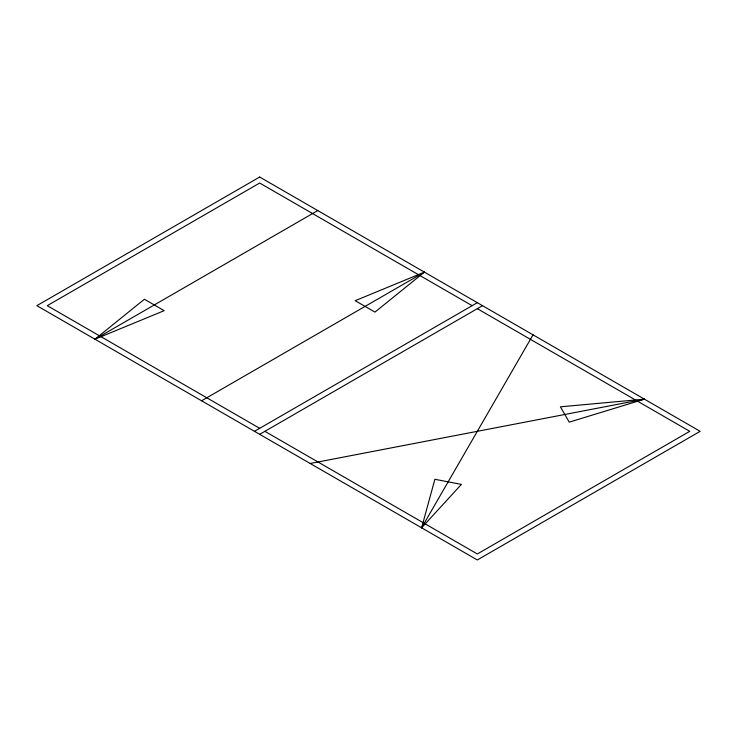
<?xml version="1.0" encoding="UTF-8"?>
<svg xmlns="http://www.w3.org/2000/svg" width="737" height="737" viewBox="0 0 737 737"><rect width="100%" height="100%" fill="white"/><g stroke="black" fill="none" stroke-linecap="round" stroke-linejoin="round"><path stroke-width="1.11" d="M421.61 527.812L434.876 479.29L461.417 484.393L421.61 527.812L533.026 334.838M94.944 339.213L144.406 299.24L164.185 310.664L94.944 339.213L317.776 210.57M424.42 272.137L374.958 312.11L355.179 300.687L424.42 272.137L201.588 400.781M254.486 431.329L477.318 302.677M259.682 434.323L482.514 305.671M644.442 399.159L569.24 422.144L560.396 406.824L644.442 399.159L310.194 463.49M472.113 305.671L259.682 183.025L47.251 305.671L259.682 428.326M477.318 308.674L689.749 431.329L477.318 553.975L264.887 431.329M259.682 177.027L36.85 305.671L477.318 559.973L700.15 431.329L259.682 177.027"/></g></svg>
